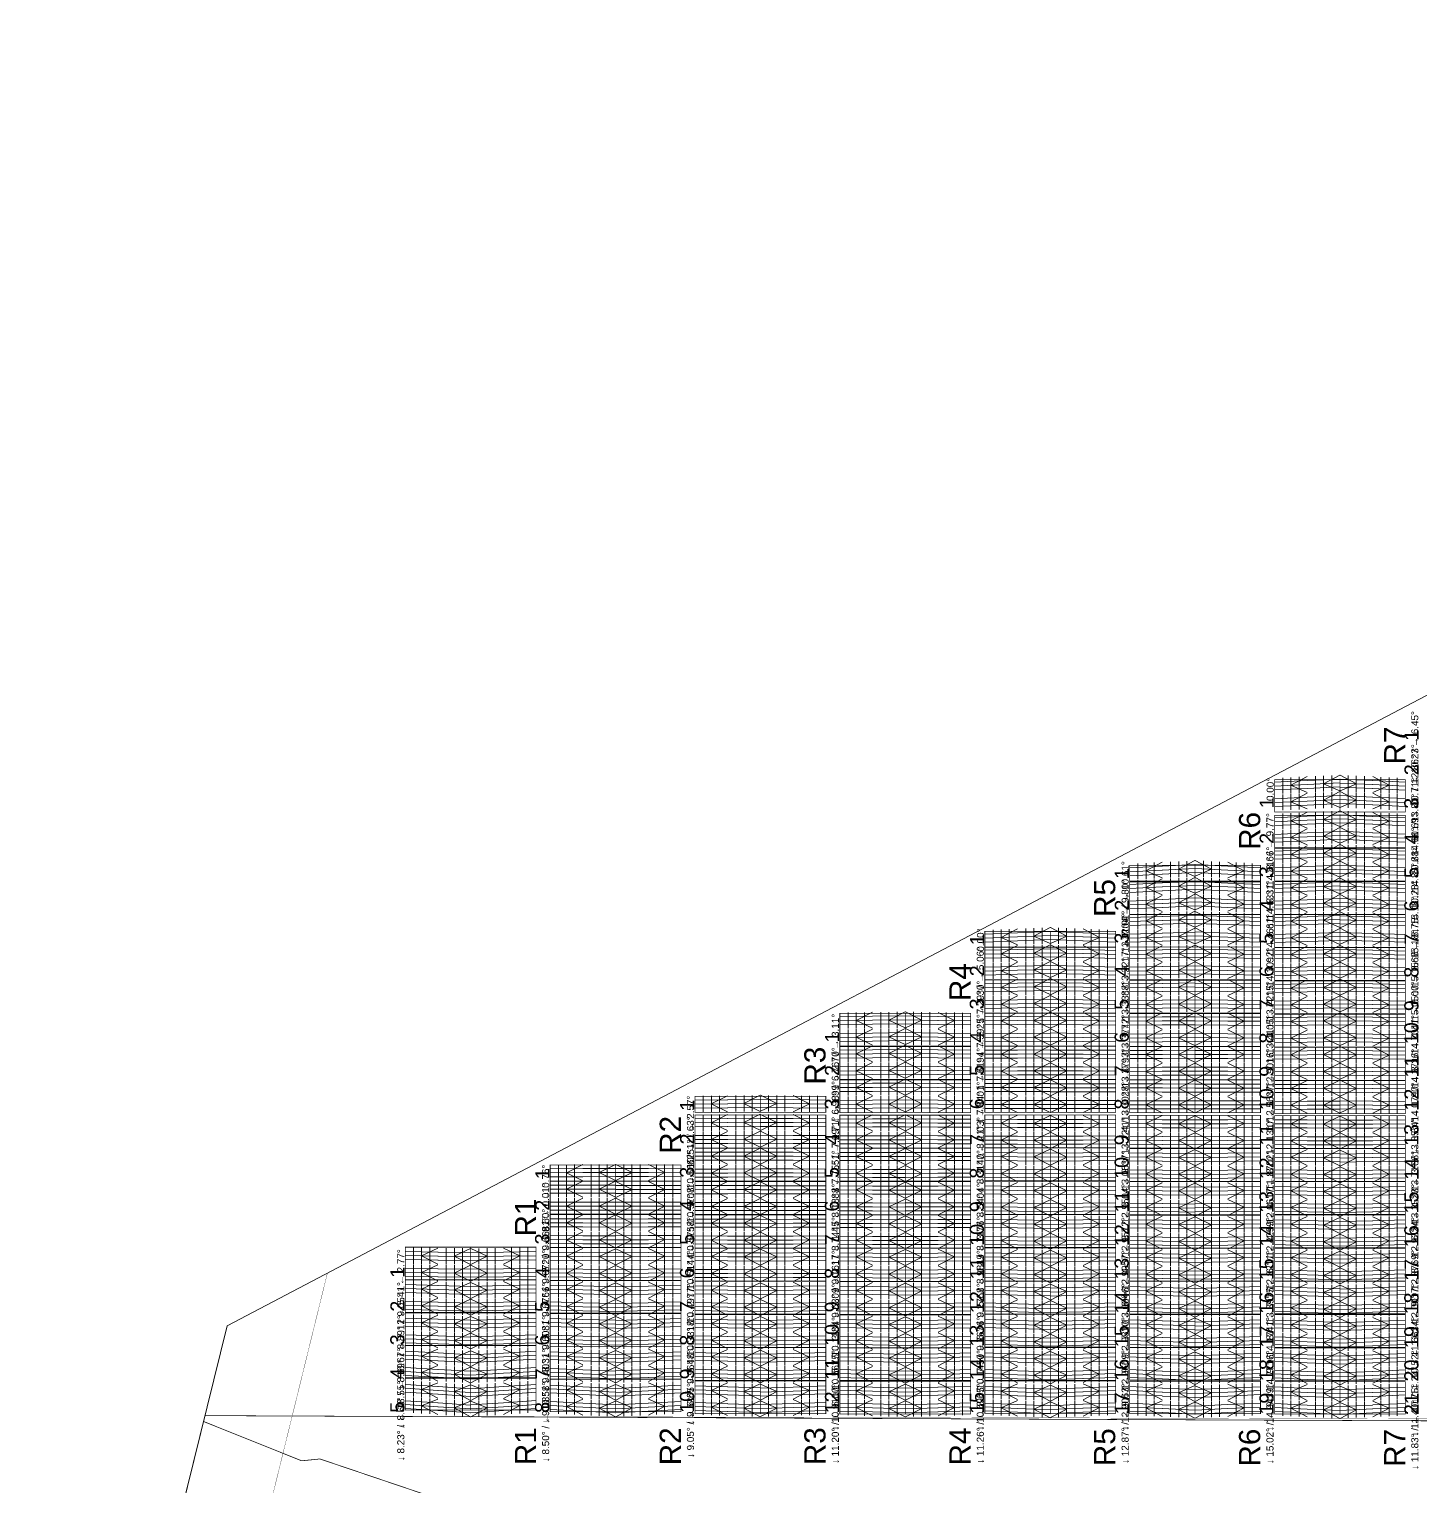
# Model space of a CAD drawing. Header units: metres. Extents: x -147 to 329, y -96 to 162.
# Drawn here: x -147.4 to -49.3, y -7.2 to 95.7 of the extents above; entities that cross this region are included whole.
import ezdxf

# ---------------------------------------------------------------- set-up
doc = ezdxf.new("R2010")
doc.units = ezdxf.units.M
for name, color, linetype, lineweight in [('Development Boundary', 255, 'Continuous', 9), ('Layout Boundary', 5, 'Continuous', 9), ('Plot Boundary', 2, 'Continuous', 9), ('Solar Exclusion Boundary', 1, 'Continuous', 9), ('Solar Modules Arrow', 4, 'Continuous', 9), ('Solar Modules Color Grading', 7, 'Continuous', 9), ('Solar Modules East', 5, 'Continuous', 9), ('Solar Modules West', 5, 'Continuous', 9), ('Solar Numbering Racks', 7, 'Continuous', 9), ('Solar Numbering Rows', 7, 'Continuous', 9), ('Solar Numbering Slope', 7, 'Continuous', 9), ('Solar Racks', 9, 'Continuous', 9), ('Solar Racks EW 645W - 15deg - 2col', 136, 'Continuous', 9), ('Solar Racks EW 645W- 15deg - 1col', 136, 'Continuous', 9)]:
    doc.layers.add(name, color=color, linetype=linetype, lineweight=lineweight)
doc.styles.add('Virtuosolar_Numbering', font='arial.ttf', dxfattribs={"height": 0.002})

# ---------------------------------------------------------------- blocks, each defined once
blk = doc.blocks.new('Jinkosolar JKM-645N-66HL4M-BDV P.+ground+m')
at = {"layer": 'Solar Modules Arrow', "elevation": 0.031}
blk.add_lwpolyline([(1.134, 1.191), (0.567, 0), (0, 1.191)], dxfattribs=at)
at = {"layer": 'Solar Modules Color Grading', "color": 0}
for p, q in [((0.2835, -1.191, 0.015), (0.2835, 1.191, 0.015)), ((0.567, -1.191, 0.015), (0.567, 1.191, 0.015)), ((0.8505, -1.191, 0.015), (0.8505, 1.191, 0.015)), ((0, 0.5955, 0.015), (1.134, 0.5955, 0.015)), ((0, 0, 0.015), (1.134, 0, 0.015)), ((0, -0.5955, 0.015), (1.134, -0.5955, 0.015))]:
    blk.add_line(p, q, dxfattribs=at)
blk = doc.blocks.new('EW 645W - 15deg - 2col')
at = {"layer": 'Solar Racks EW 645W - 15deg - 2col', "const_width": 0.05}
for points in [[(2.32, 4.62), (0, 4.62), (0, 0), (2.32, 0)], [(0, -4.62), (2.32, -4.62), (2.32, 0), (0, 0)]]:
    blk.add_lwpolyline(points, close=True, dxfattribs=at)
at = {"layer": 'Solar Modules East', "color": 0, "extrusion": (0, -0.258819, 0.965926)}
for p in [(0, -0.72, 1.77), (1.18, -0.72, 1.77), (0, -3.11, 1.77), (1.18, -3.11, 1.77)]:
    blk.add_blockref('Jinkosolar JKM-645N-66HL4M-BDV P.+ground+m', p, dxfattribs=at)
at = {"layer": 'Solar Modules West', "color": 0, "extrusion": (3.16962e-17, 0.258819, 0.965926)}
for p in [(-1.13, -3.11, 1.77), (-2.32, -3.11, 1.77), (-1.13, -0.72, 1.77), (-2.32, -0.72, 1.77)]:
    blk.add_blockref('Jinkosolar JKM-645N-66HL4M-BDV P.+ground+m', p, dxfattribs=at)
blk = doc.blocks.new('EW 645W- 15deg - 1col')
at = {"layer": 'Solar Racks EW 645W- 15deg - 1col', "const_width": 0.05}
for points in [[(1.13, 4.62), (0, 4.62), (0, 0), (1.13, 0)], [(0, -4.62), (1.13, -4.62), (1.13, 0), (0, 0)]]:
    blk.add_lwpolyline(points, close=True, dxfattribs=at)
at = {"layer": 'Solar Modules East', "color": 0, "extrusion": (0, -0.258819, 0.965926)}
for p in [(0, -0.72, 1.77), (0, -3.11, 1.77)]:
    blk.add_blockref('Jinkosolar JKM-645N-66HL4M-BDV P.+ground+m', p, dxfattribs=at)
at = {"layer": 'Solar Modules West', "color": 0, "extrusion": (3.16962e-17, 0.258819, 0.965926)}
for p in [(-1.13, -3.11, 1.77), (-1.13, -0.72, 1.77)]:
    blk.add_blockref('Jinkosolar JKM-645N-66HL4M-BDV P.+ground+m', p, dxfattribs=at)

msp = doc.modelspace()

# ---------------------------------------------------------------- linework, layer by layer
at = {"layer": 'Development Boundary', "const_width": 0.02}
msp.add_lwpolyline([(-124.99, -53.76), (-140.33, -45.28), (-133.72, -22.06), (-126.36, 7.81), (-44.67, 50.74), (38.72, 95.65), (78.36, 91.3), (77.54, 76.39), (76.06, 43.33), (130.62, 38.19), (122.54, 21.7), (102.72, 17.45), (88.18, 14.32), (42.7, -33.76), (28.78, -71.04), (-28.96, -89.41), (-64.44, -82.01)], close=True, dxfattribs=at)
at = {"layer": 'Layout Boundary', "const_width": 0.02}
msp.add_lwpolyline([(41.95, -2.71), (-128.85, -2.3), (-126.36, 7.81), (-44.67, 50.74), (38.72, 95.65), (41.95, 95.29)], close=True, dxfattribs=at)
at = {"layer": 'Plot Boundary', "lineweight": 0}
msp.add_lwpolyline([(-127.71, -59.11), (-147.41, -48.23), (-139.52, -20.52), (-133.45, 4.08), (-44.67, 50.74), (38.72, 95.65), (84.34, 90.64), (83.53, 76.09), (82.31, 48.77), (146.23, 42.75), (147.44, 39.78), (136.27, 36.1), (126.65, 16.45), (103.98, 11.58), (91.27, 8.85), (47.9, -37), (33.39, -75.87), (-28.64, -95.61), (-66.35, -87.74), (-127.71, -59.11), (-127.71, -59.11)], close=True, dxfattribs=at)
at = {"layer": 'Solar Exclusion Boundary'}
msp.add_lwpolyline([(-147.41, -48.23, 0, 0, 0), (-139.52, -20.52, 0, 0, 0), (-135.02, -2.27, 0.05, 0.05, 0), (-31.69, -2.71, 0.05, 0.05, 0), (24.24, -2.71, 0.05, 0.05, 0), (24.24, -5.71, 0.05, 0.05, 0), (9.28, -18.64, 0.05, 0.05, 0), (4.32, -23.51, 0.05, 0.05, 0), (-3.59, -29.75, 0.05, 0.05, 0), (-13.16, -34.61, 0.05, 0.05, 0), (-27.78, -40.07, 0.05, 0.05, 0), (-28.69, -40.22, 0.05, 0.05, 0), (-28.69, -95.6, 0.05, 0.05, 0), (-29.88, -95.35, 0.05, 0.05, 0), (-66.35, -87.74, 0.05, 0.05, 0), (-127.71, -59.11, 0.05, 0.05, 0)], format="xyseb", close=True, dxfattribs=at)
at = {"layer": 'Solar Exclusion Boundary', "const_width": 0.05}
msp.add_lwpolyline([(-115.94, -9.03), (-126.89, -5.33), (-128.18, -5.46), (-135.12, -2.68), (-137.54, -12.48)], dxfattribs=at)

# ---------------------------------------------------------------- block references
at = {"layer": 'Solar Racks', "extrusion": (-3.89335e-17, 0.175341, 0.984508), "rotation": 270}
msp.add_blockref('EW 645W - 15deg - 2col', (54.85, 19.45, 339.41), dxfattribs=at)
at = {"layer": 'Solar Racks', "extrusion": (-3.77515e-17, 0.170018, 0.985441), "rotation": 270}
msp.add_blockref('EW 645W - 15deg - 2col', (54.85, 20.17, 339.51), dxfattribs=at)
at = {"layer": 'Solar Racks', "extrusion": (-3.32765e-17, 0.149864, 0.988707), "rotation": 270}
msp.add_blockref('EW 645W - 15deg - 2col', (54.85, 15.61, 339.85), dxfattribs=at)
at = {"layer": 'Solar Racks', "extrusion": (-4.08669e-17, 0.184048, 0.982917), "rotation": 270}
msp.add_blockref('EW 645W- 15deg - 1col', (65.08, 27.85, 341.5), dxfattribs=at)
at = {"layer": 'Solar Racks', "extrusion": (-3.85524e-17, 0.173625, 0.984812), "rotation": 270}
msp.add_blockref('EW 645W - 15deg - 2col', (65.08, 26.61, 341.78), dxfattribs=at)
at = {"layer": 'Solar Racks', "extrusion": (-3.25236e-17, 0.146473, 0.989215), "rotation": 270}
msp.add_blockref('EW 645W - 15deg - 2col', (54.85, 16.83, 339.9), dxfattribs=at)
at = {"layer": 'Solar Racks', "extrusion": (-2.72303e-17, 0.122634, 0.992452), "rotation": 270}
msp.add_blockref('EW 645W - 15deg - 2col', (65.08, 11.29, 342.69), dxfattribs=at)
at = {"layer": 'Solar Racks', "extrusion": (-2.55417e-17, 0.11503, 0.993362), "rotation": 270}
msp.add_blockref('EW 645W - 15deg - 2col', (54.85, 8.39, 340.27), dxfattribs=at)
at = {"layer": 'Solar Racks', "extrusion": (-3.13659e-17, 0.14126, 0.989973), "rotation": 270}
msp.add_blockref('EW 645W- 15deg - 1col', (75.31, 18, 344.28), dxfattribs=at)
at = {"layer": 'Solar Racks', "extrusion": (-1.96082e-17, 0.088308, 0.996093), "rotation": 270}
msp.add_blockref('EW 645W - 15deg - 2col', (75.31, 1.94, 344.75), dxfattribs=at)
at = {"layer": 'Solar Racks', "extrusion": (-1.61206e-17, 0.072601, 0.997361), "rotation": 270}
msp.add_blockref('EW 645W - 15deg - 2col', (65.08, -3.63, 342.83), dxfattribs=at)
at = {"layer": 'Solar Racks', "extrusion": (-1.9033e-17, 0.085717, 0.99632), "rotation": 270}
msp.add_blockref('EW 645W - 15deg - 2col', (54.85, 0.71, 340.37), dxfattribs=at)
at = {"layer": 'Solar Racks', "extrusion": (-1.27923e-17, 0.057611, 0.998339), "rotation": 270}
msp.add_blockref('EW 645W - 15deg - 2col', (75.31, -6.33, 344.65), dxfattribs=at)
at = {"layer": 'Solar Racks', "extrusion": (-1.11662e-17, 0.050288, 0.998735), "rotation": 270}
msp.add_blockref('EW 645W - 15deg - 2col', (65.08, -8.94, 342.66), dxfattribs=at)
at = {"layer": 'Solar Racks', "extrusion": (-1.6086e-17, 0.072445, 0.997372), "rotation": 270}
msp.add_blockref('EW 645W - 15deg - 2col', (54.85, -1.46, 340.35), dxfattribs=at)
at = {"layer": 'Solar Racks', "extrusion": (-1.20486e-17, 0.054262, 0.998527), "rotation": 270}
msp.add_blockref('EW 645W - 15deg - 2col', (85.55, -5.09, 345.61), dxfattribs=at)
at = {"layer": 'Solar Racks', "extrusion": (-8.74717e-18, 0.039394, 0.999224), "rotation": 270}
msp.add_blockref('EW 645W - 15deg - 2col', (75.31, -10.27, 344.48), dxfattribs=at)
at = {"layer": 'Solar Racks', "extrusion": (-6.65373e-18, 0.029966, 0.999551), "rotation": 270}
msp.add_blockref('EW 645W - 15deg - 2col', (65.08, -13.56, 342.41), dxfattribs=at)
at = {"layer": 'Solar Racks', "extrusion": (-1.17907e-17, 0.053101, 0.998589), "rotation": 270}
msp.add_blockref('EW 645W - 15deg - 2col', (54.85, -5.71, 340.25), dxfattribs=at)
at = {"layer": 'Solar Racks', "extrusion": (-1.04766e-17, 0.047183, 0.998886), "rotation": 270}
msp.add_blockref('EW 645W - 15deg - 2col', (85.55, -5.18, 345.57), dxfattribs=at)
at = {"layer": 'Solar Racks', "extrusion": (-3.67931e-18, 0.01657, 0.999863), "rotation": 270}
msp.add_blockref('EW 645W - 15deg - 2col', (75.31, -15.79, 344.15), dxfattribs=at)
at = {"layer": 'Solar Racks', "extrusion": (-3.62026e-18, 0.016304, 0.999867), "rotation": 270}
msp.add_blockref('EW 645W - 15deg - 2col', (65.08, -15.89, 342.19), dxfattribs=at)
at = {"layer": 'Solar Racks', "extrusion": (-8.39654e-18, 0.037815, 0.999285), "rotation": 270}
msp.add_blockref('EW 645W - 15deg - 2col', (54.85, -8.56, 340.13), dxfattribs=at)
at = {"layer": 'Solar Racks', "extrusion": (-7.69153e-18, 0.03464, 0.9994), "rotation": 270}
msp.add_blockref('EW 645W - 15deg - 2col', (85.55, -7.16, 345.47), dxfattribs=at)
at = {"layer": 'Solar Racks', "extrusion": (-3.48179e-20, 0.000156806, 1), "rotation": 90.00000000000001}
msp.add_blockref('EW 645W - 15deg - 2col', (-75.31, 19.09, 343.85), dxfattribs=at)
at = {"layer": 'Solar Racks', "extrusion": (1.09536e-18, -0.004933, 0.999988), "rotation": 90.00000000000001}
msp.add_blockref('EW 645W - 15deg - 2col', (-65.08, 20.81, 341.78), dxfattribs=at)
at = {"layer": 'Solar Racks', "extrusion": (-5.32557e-18, 0.023984, 0.999712), "rotation": 270}
msp.add_blockref('EW 645W - 15deg - 2col', (54.85, -10.91, 339.98), dxfattribs=at)
at = {"layer": 'Solar Racks', "extrusion": (-9.94857e-18, 0.044804, 0.998996), "rotation": 270}
msp.add_blockref('EW 645W- 15deg - 1col', (95.78, -3.59, 347.21), dxfattribs=at)
at = {"layer": 'Solar Racks', "extrusion": (-6.35513e-18, 0.028621, 0.99959), "rotation": 270}
msp.add_blockref('EW 645W - 15deg - 2col', (95.78, -6.71, 347.11), dxfattribs=at)
at = {"layer": 'Solar Racks', "extrusion": (-2.76142e-18, 0.012436, 0.999923), "rotation": 90.00000000000001}
msp.add_blockref('EW 645W - 15deg - 2col', (-85.55, 12.34, 345.23), dxfattribs=at)
at = {"layer": 'Solar Racks', "extrusion": (4.15246e-18, -0.018701, 0.999825), "rotation": 90}
msp.add_blockref('EW 645W - 15deg - 2col', (-75.31, 23.07, 343.43), dxfattribs=at)
at = {"layer": 'Solar Racks', "extrusion": (5.65572e-18, -0.025471, 0.999676), "rotation": 90}
msp.add_blockref('EW 645W - 15deg - 2col', (-65.08, 25.33, 341.28), dxfattribs=at)
at = {"layer": 'Solar Racks', "extrusion": (4.5959e-18, -0.020698, 0.999786), "rotation": 90}
msp.add_blockref('EW 645W - 15deg - 2col', (-54.85, 23.63, 339.16), dxfattribs=at)
at = {"layer": 'Solar Racks', "extrusion": (-2.41884e-18, 0.010894, 0.999941), "rotation": 90.00000000000001}
msp.add_blockref('EW 645W - 15deg - 2col', (-95.78, 10.51, 346.93), dxfattribs=at)
at = {"layer": 'Solar Racks', "extrusion": (1.96997e-18, -0.008872, 0.999961), "rotation": 90.00000000000001}
msp.add_blockref('EW 645W - 15deg - 2col', (-85.55, 17.35, 344.89), dxfattribs=at)
at = {"layer": 'Solar Racks', "extrusion": (9.34807e-18, -0.0421, 0.999113), "rotation": 90}
msp.add_blockref('EW 645W - 15deg - 2col', (-75.31, 28.77, 342.8), dxfattribs=at)
at = {"layer": 'Solar Racks', "extrusion": (9.19658e-18, -0.041418, 0.999142), "rotation": 90}
msp.add_blockref('EW 645W - 15deg - 2col', (-65.08, 28.42, 340.83), dxfattribs=at)
at = {"layer": 'Solar Racks', "extrusion": (1.17175e-17, -0.052771, 0.998607), "rotation": 90}
msp.add_blockref('EW 645W - 15deg - 2col', (-54.85, 32.17, 338.22), dxfattribs=at)
at = {"layer": 'Solar Racks', "extrusion": (-2.94271e-18, 0.013253, 0.999912), "rotation": 90.00000000000001}
msp.add_blockref('EW 645W- 15deg - 1col', (-106.01, 9.69, 348.79), dxfattribs=at)
at = {"layer": 'Solar Racks', "extrusion": (-3.38884e-20, 0.00015262, 1), "rotation": 90.00000000000001}
msp.add_blockref('EW 645W - 15deg - 2col', (-106.01, 11.91, 348.63), dxfattribs=at)
at = {"layer": 'Solar Racks', "extrusion": (-3.23515e-19, 0.001457, 0.999999), "rotation": 90.00000000000001}
msp.add_blockref('EW 645W - 15deg - 2col', (-95.78, 11.43, 346.82), dxfattribs=at)
at = {"layer": 'Solar Racks', "extrusion": (3.51588e-18, -0.015834, 0.999875), "rotation": 90}
msp.add_blockref('EW 645W - 15deg - 2col', (-85.55, 17.39, 344.76), dxfattribs=at)
at = {"layer": 'Solar Racks', "extrusion": (1.19391e-17, -0.053769, 0.998553), "rotation": 90}
msp.add_blockref('EW 645W - 15deg - 2col', (-75.31, 30.41, 342.44), dxfattribs=at)
at = {"layer": 'Solar Racks', "extrusion": (1.20044e-17, -0.054063, 0.998538), "rotation": 90}
msp.add_blockref('EW 645W - 15deg - 2col', (-65.08, 30.38, 340.45), dxfattribs=at)
at = {"layer": 'Solar Racks', "extrusion": (1.666e-17, -0.07503, 0.997181), "rotation": 90}
msp.add_blockref('EW 645W - 15deg - 2col', (-54.85, 37.36, 337.42), dxfattribs=at)
at = {"layer": 'Solar Racks', "extrusion": (3.21165e-18, -0.014464, 0.999895), "rotation": 90.00000000000001}
msp.add_blockref('EW 645W - 15deg - 2col', (-106.01, 14.65, 348.42), dxfattribs=at)
at = {"layer": 'Solar Racks', "extrusion": (2.28022e-18, -0.010269, 0.999947), "rotation": 90.00000000000001}
msp.add_blockref('EW 645W - 15deg - 2col', (-95.78, 13.14, 346.66), dxfattribs=at)
at = {"layer": 'Solar Racks', "extrusion": (5.66368e-18, -0.025507, 0.999675), "rotation": 90}
msp.add_blockref('EW 645W - 15deg - 2col', (-85.55, 18.37, 344.58), dxfattribs=at)
at = {"layer": 'Solar Racks', "extrusion": (1.48367e-17, -0.066818, 0.997765), "rotation": 90}
msp.add_blockref('EW 645W - 15deg - 2col', (-75.31, 32.53, 342.01), dxfattribs=at)
at = {"layer": 'Solar Racks', "extrusion": (1.46105e-17, -0.0658, 0.997833), "rotation": 90}
msp.add_blockref('EW 645W - 15deg - 2col', (-65.08, 32.02, 340.07), dxfattribs=at)
at = {"layer": 'Solar Racks', "extrusion": (1.95903e-17, -0.088227, 0.9961), "rotation": 90}
msp.add_blockref('EW 645W - 15deg - 2col', (-54.85, 39.46, 336.9), dxfattribs=at)
at = {"layer": 'Solar Racks', "extrusion": (1.07187e-17, -0.048273, 0.998834), "rotation": 90}
msp.add_blockref('EW 645W - 15deg - 2col', (-116.24, 24.21, 349.46), dxfattribs=at)
at = {"layer": 'Solar Racks', "extrusion": (8.52555e-18, -0.038396, 0.999263), "rotation": 90}
msp.add_blockref('EW 645W - 15deg - 2col', (-106.01, 20.65, 347.97), dxfattribs=at)
at = {"layer": 'Solar Racks', "extrusion": (5.64405e-18, -0.025419, 0.999677), "rotation": 90}
msp.add_blockref('EW 645W - 15deg - 2col', (-95.78, 16.04, 346.42), dxfattribs=at)
at = {"layer": 'Solar Racks', "extrusion": (8.32643e-18, -0.037499, 0.999297), "rotation": 90}
msp.add_blockref('EW 645W - 15deg - 2col', (-85.55, 20.15, 344.33), dxfattribs=at)
at = {"layer": 'Solar Racks', "extrusion": (1.7295e-17, -0.07789, 0.996962), "rotation": 90}
msp.add_blockref('EW 645W - 15deg - 2col', (-75.31, 33.96, 341.63), dxfattribs=at)
at = {"layer": 'Solar Racks', "extrusion": (1.76889e-17, -0.079664, 0.996822), "rotation": 90}
msp.add_blockref('EW 645W - 15deg - 2col', (-65.08, 34.39, 339.59), dxfattribs=at)
at = {"layer": 'Solar Racks', "extrusion": (2.36209e-17, -0.106379, 0.994326), "rotation": 90}
msp.add_blockref('EW 645W - 15deg - 2col', (-54.85, 43.24, 336.12), dxfattribs=at)
at = {"layer": 'Solar Racks', "extrusion": (2.26476e-17, -0.101996, 0.994785), "rotation": 90}
msp.add_blockref('EW 645W - 15deg - 2col', (-116.24, 40.69, 347.65), dxfattribs=at)
at = {"layer": 'Solar Racks', "extrusion": (1.93419e-17, -0.087108, 0.996199), "rotation": 90}
msp.add_blockref('EW 645W - 15deg - 2col', (-106.01, 35.29, 346.55), dxfattribs=at)
at = {"layer": 'Solar Racks', "extrusion": (1.1159e-17, -0.050256, 0.998736), "rotation": 90}
msp.add_blockref('EW 645W - 15deg - 2col', (-95.78, 22.31, 345.92), dxfattribs=at)
at = {"layer": 'Solar Racks', "extrusion": (1.25232e-17, -0.056399, 0.998408), "rotation": 90}
msp.add_blockref('EW 645W - 15deg - 2col', (-85.55, 24.31, 343.89), dxfattribs=at)
at = {"layer": 'Solar Racks', "extrusion": (2.27566e-17, -0.102487, 0.994734), "rotation": 90}
msp.add_blockref('EW 645W - 15deg - 2col', (-75.31, 40.04, 340.69), dxfattribs=at)
at = {"layer": 'Solar Racks', "extrusion": (2.62516e-17, -0.118227, 0.992987), "rotation": 90}
msp.add_blockref('EW 645W - 15deg - 2col', (-65.08, 45.19, 338), dxfattribs=at)
at = {"layer": 'Solar Racks', "extrusion": (3.12902e-17, -0.140918, 0.990021), "rotation": 90}
msp.add_blockref('EW 645W - 15deg - 2col', (-54.85, 52.57, 334.42), dxfattribs=at)
at = {"layer": 'Solar Racks', "extrusion": (2.75318e-17, -0.123992, 0.992283), "rotation": 90}
msp.add_blockref('EW 645W - 15deg - 2col', (-116.24, 46.01, 346.66), dxfattribs=at)
at = {"layer": 'Solar Racks', "extrusion": (2.25321e-17, -0.101476, 0.994838), "rotation": 90}
msp.add_blockref('EW 645W - 15deg - 2col', (-106.01, 37.93, 346), dxfattribs=at)
at = {"layer": 'Solar Racks', "extrusion": (1.62343e-17, -0.073113, 0.997324), "rotation": 90}
msp.add_blockref('EW 645W - 15deg - 2col', (-95.78, 27.88, 345.31), dxfattribs=at)
at = {"layer": 'Solar Racks', "extrusion": (1.48686e-17, -0.066962, 0.997756), "rotation": 90}
msp.add_blockref('EW 645W - 15deg - 2col', (-85.55, 25.59, 343.62), dxfattribs=at)
at = {"layer": 'Solar Racks', "extrusion": (2.65468e-17, -0.119556, 0.992827), "rotation": 90}
msp.add_blockref('EW 645W - 15deg - 2col', (-75.31, 43.53, 339.95), dxfattribs=at)
at = {"layer": 'Solar Racks', "extrusion": (2.74625e-17, -0.12368, 0.992322), "rotation": 90}
msp.add_blockref('EW 645W - 15deg - 2col', (-65.08, 44.67, 337.75), dxfattribs=at)
at = {"layer": 'Solar Racks', "extrusion": (3.25319e-17, -0.14651, 0.989209), "rotation": 90}
msp.add_blockref('EW 645W - 15deg - 2col', (-54.85, 52.07, 334.11), dxfattribs=at)
at = {"layer": 'Solar Racks', "extrusion": (4.53803e-17, -0.204374, 0.978893), "rotation": 90}
msp.add_blockref('EW 645W - 15deg - 2col', (-116.24, 71.78, 341.77), dxfattribs=at)
at = {"layer": 'Solar Racks', "extrusion": (3.41503e-17, -0.153799, 0.988102), "rotation": 90}
msp.add_blockref('EW 645W - 15deg - 2col', (-106.01, 53.8, 343.52), dxfattribs=at)
at = {"layer": 'Solar Racks', "extrusion": (2.21057e-17, -0.099555, 0.995032), "rotation": 90}
msp.add_blockref('EW 645W - 15deg - 2col', (-95.78, 34.69, 344.45), dxfattribs=at)
at = {"layer": 'Solar Racks', "extrusion": (2.33252e-17, -0.105048, 0.994467), "rotation": 90}
msp.add_blockref('EW 645W - 15deg - 2col', (-85.55, 36.38, 342.39), dxfattribs=at)
at = {"layer": 'Solar Racks', "extrusion": (2.9343e-17, -0.132149, 0.99123), "rotation": 90}
msp.add_blockref('EW 645W - 15deg - 2col', (-75.31, 45.47, 339.37), dxfattribs=at)
at = {"layer": 'Solar Racks', "extrusion": (3.67351e-17, -0.16544, 0.98622), "rotation": 90}
msp.add_blockref('EW 645W - 15deg - 2col', (-65.08, 56.54, 335.56), dxfattribs=at)
at = {"layer": 'Solar Racks', "extrusion": (3.58606e-17, -0.161502, 0.986872), "rotation": 90}
msp.add_blockref('EW 645W - 15deg - 2col', (-54.85, 54.76, 333.29), dxfattribs=at)
at = {"layer": 'Solar Racks', "extrusion": (5.52405e-17, -0.248781, 0.96856), "rotation": 90}
msp.add_blockref('EW 645W - 15deg - 2col', (-116.24, 84.91, 338.14), dxfattribs=at)
at = {"layer": 'Solar Racks', "extrusion": (4.27645e-17, -0.192594, 0.981278), "rotation": 90}
msp.add_blockref('EW 645W - 15deg - 2col', (-106.01, 64.93, 341.14), dxfattribs=at)
at = {"layer": 'Solar Racks', "extrusion": (2.59373e-17, -0.116811, 0.993154), "rotation": 90}
msp.add_blockref('EW 645W - 15deg - 2col', (-95.78, 38.3, 343.8), dxfattribs=at)
at = {"layer": 'Solar Racks', "extrusion": (2.36616e-17, -0.106562, 0.994306), "rotation": 90}
msp.add_blockref('EW 645W - 15deg - 2col', (-85.55, 34.52, 342.33), dxfattribs=at)
at = {"layer": 'Solar Racks', "extrusion": (3.49597e-17, -0.157444, 0.987528), "rotation": 90}
msp.add_blockref('EW 645W - 15deg - 2col', (-75.31, 51.76, 338.1), dxfattribs=at)
at = {"layer": 'Solar Racks', "extrusion": (3.79629e-17, -0.17097, 0.985276), "rotation": 90}
msp.add_blockref('EW 645W - 15deg - 2col', (-65.08, 56.02, 335.24), dxfattribs=at)
at = {"layer": 'Solar Racks', "extrusion": (3.68347e-17, -0.165889, 0.986145), "rotation": 90}
msp.add_blockref('EW 645W - 15deg - 2col', (-54.85, 53.84, 333.04), dxfattribs=at)

# ---------------------------------------------------------------- texts
at = {"layer": 'Solar Numbering Racks', "char_height": 1, "attachment_point": 7, "rotation": 90, "style": 'Virtuosolar_Numbering'}
for s, insert in [('1', (-49.29, 45.39)), ('2', (-49.29, 42.96)), ('1', (-59.52, 40.62)), ('3', (-49.29, 40.59)), ('2', (-59.52, 38.11)), ('4', (-49.29, 38.07)), ('1', (-69.75, 35.63)), ('3', (-59.52, 35.76)), ('5', (-49.29, 35.7)), ('2', (-69.75, 33.39)), ('4', (-59.52, 33.39)), ('6', (-49.29, 33.34)), ('1', (-79.98, 30.96)), ('3', (-69.75, 31.07)), ('5', (-59.52, 31.05)), ('7', (-49.29, 31)), ('2', (-79.98, 28.76)), ('4', (-69.75, 28.75)), ('6', (-59.52, 28.71)), ('8', (-49.29, 28.66)), ('3', (-79.98, 26.42)), ('5', (-69.75, 26.4)), ('7', (-59.52, 26.36)), ('9', (-49.29, 26.3)), ('1', (-90.22, 24.08)), ('4', (-79.98, 24.07)), ('6', (-69.75, 24.06)), ('8', (-59.52, 24.01)), ('10', (-49.29, 23.96)), ('11', (-49.29, 21.61)), ('2', (-90.22, 21.72)), ('5', (-79.98, 21.73)), ('7', (-69.75, 21.7)), ('9', (-59.52, 21.66)), ('10', (-59.52, 19.3)), ('12', (-49.29, 19.27)), ('1', (-100.45, 19.26)), ('3', (-90.22, 19.36)), ('6', (-79.98, 19.37)), ('8', (-69.75, 19.35)), ('2', (-100.45, 16.88)), ('4', (-90.22, 16.87)), ('7', (-79.98, 16.85)), ('9', (-69.75, 16.82)), ('11', (-59.52, 16.8)), ('13', (-49.29, 16.78)), ('10', (-69.75, 14.45)), ('12', (-59.52, 14.42)), ('14', (-49.29, 14.39)), ('1', (-110.68, 14.43)), ('3', (-100.45, 14.53)), ('5', (-90.22, 14.51)), ('8', (-79.98, 14.47)), ('11', (-69.75, 12.07)), ('13', (-59.52, 12.04)), ('15', (-49.29, 12.01)), ('2', (-110.68, 12.2)), ('4', (-100.45, 12.17)), ('6', (-90.22, 12.14)), ('9', (-79.98, 12.1)), ('3', (-110.68, 9.82)), ('5', (-100.45, 9.8)), ('7', (-90.22, 9.77)), ('10', (-79.98, 9.72)), ('12', (-69.75, 9.7)), ('14', (-59.52, 9.67)), ('16', (-49.29, 9.63)), ('11', (-79.98, 7.35)), ('13', (-69.75, 7.33)), ('15', (-59.52, 7.29)), ('17', (-49.29, 7.25)), ('1', (-120.91, 7.46)), ('4', (-110.68, 7.44)), ('6', (-100.45, 7.42)), ('8', (-90.22, 7.39)), ('12', (-79.98, 4.97)), ('14', (-69.75, 4.94)), ('16', (-59.52, 4.91)), ('18', (-49.29, 4.88)), ('2', (-120.91, 5.07)), ('5', (-110.68, 5.05)), ('7', (-100.45, 5.04)), ('9', (-90.22, 5.02)), ('10', (-90.22, 2.65)), ('3', (-120.91, 2.7)), ('6', (-110.68, 2.68)), ('8', (-100.45, 2.67)), ('13', (-79.98, 2.6)), ('15', (-69.75, 2.57)), ('17', (-59.52, 2.54)), ('19', (-49.29, 2.5)), ('4', (-120.91, 0.31)), ('11', (-90.22, 0.26)), ('14', (-79.98, 0.23)), ('16', (-69.75, 0.19)), ('18', (-59.52, 0.17)), ('20', (-49.29, 0.14)), ('7', (-110.68, 0.3)), ('9', (-100.45, 0.29)), ('10', (-100.45, -2.08)), ('12', (-90.22, -2.11)), ('15', (-79.98, -2.15)), ('17', (-69.75, -2.18)), ('19', (-59.52, -2.2)), ('21', (-49.29, -2.23)), ('5', (-120.91, -2.07)), ('8', (-110.68, -2.08))]:
    msp.add_mtext(s, dxfattribs=dict(at, insert=insert))
at = {"layer": 'Solar Numbering Rows', "char_height": 1.5, "rotation": 90, "style": 'Virtuosolar_Numbering'}
for s, insert, attachment_point in [('R7', (-50.23, 43.72), 7), ('R6', (-60.46, 37.69), 7), ('R5', (-70.7, 32.95), 7), ('R4', (-80.93, 27.01), 7), ('R3', (-91.16, 21.11), 7), ('R2', (-101.39, 16.22), 7), ('R1', (-111.62, 10.38), 7), ('R1', (-111.62, -3.09), 9), ('R2', (-101.39, -3.1), 9), ('R3', (-91.16, -3.09), 9), ('R4', (-80.93, -3.11), 9), ('R5', (-70.7, -3.16), 9), ('R6', (-60.46, -3.19), 9), ('R7', (-50.23, -3.21), 9)]:
    msp.add_mtext(s, dxfattribs=dict(at, insert=insert, attachment_point=attachment_point))
at = {"layer": 'Solar Numbering Slope', "char_height": 0.5, "attachment_point": 7, "rotation": 90, "style": 'Virtuosolar_Numbering'}
for s, insert in [('↓ 12.86° / → 6.45°', (-49.29, 41.81)), ('↓ 13.80° / → 10.23°', (-49.29, 39.08)), ('0.00°', (-59.52, 41.14)), ('↓ 14.61° / → 10.71°', (-49.29, 36.71)), ('↓ 14.81° / → 9.77°', (-59.52, 34.6)), ('↓ 14.85° / → 10.69°', (-49.29, 34.19)), ('↓ 14.63° / → 8.66°', (-59.52, 32.23)), ('↓ 15.18° / → 10.88°', (-49.29, 31.83)), ('↓ 12.01° / → 10.61°', (-69.75, 30.82)), ('↓ 12.81° / → 9.80°', (-69.75, 29.89)), ('↓ 14.46° / → 8.31°', (-59.52, 29.86)), ('↓ 15.18° / → 10.28°', (-49.29, 29.46)), ('↓ 13.22° / → 7.04°', (-69.75, 27.51)), ('↓ 14.10° / → 6.61°', (-59.52, 27.48)), ('↓ 15.15° / → 8.75°', (-49.29, 27.47)), ('0.00°', (-79.98, 30.5)), ('↓ 7.29° / → 5.06°', (-79.98, 25.54)), ('↓ 13.33° / → 4.17°', (-69.75, 25.12)), ('↓ 13.72° / → 4.92°', (-59.52, 25.1)), ('↓ 15.05° / → 6.66°', (-49.29, 25.09)), ('↓ 7.39° / → 3.30°', (-79.98, 23.16)), ('↓ 13.37° / → 2.88°', (-69.75, 22.75)), ('↓ 13.41° / → 4.15°', (-59.52, 22.73)), ('↓ 14.70° / → 6.00°', (-49.29, 22.72)), ('↓ 6.76° / → 3.11°', (-90.22, 20.82)), ('↓ 7.61° / → 2.25°', (-79.98, 20.79)), ('↓ 13.37° / → 1.72°', (-69.75, 20.37)), ('↓ 12.90° / → 3.05°', (-59.52, 20.35)), ('↓ 14.37° / → 4.41°', (-49.29, 20.34)), ('↓ 6.98° / → 2.70°', (-90.22, 18.45)), ('↓ 7.84° / → 0.94°', (-79.98, 18.41)), ('↓ 13.30° / → 0.93°', (-69.75, 17.99)), ('↓ 12.56° / → 2.16°', (-59.52, 17.98)), ('↓ 14.07° / → 3.26°', (-49.29, 17.96)), ('↓ 7.29° / → 1.99°', (-90.22, 16.07)), ('↓ 8.21° / → 0.01°', (-79.98, 16.03)), ('↓ 13.22° / ← 0.28°', (-69.75, 15.62)), ('↓ 12.13° / → 1.37°', (-59.52, 15.61)), ('↓ 13.85° / → 1.90°', (-49.29, 15.58)), ('↓ 10.51° / → 2.57°', (-100.45, 14.65)), ('↓ 10.56° / → 1.63°', (-100.45, 13.19)), ('↓ 7.75° / → 0.71°', (-90.22, 13.54)), ('↓ 8.31° / ← 1.03°', (-79.98, 13.53)), ('↓ 13.06° / ← 1.41°', (-69.75, 13.13)), ('↓ 11.87° / ← 1.10°', (-59.52, 13.1)), ('↓ 13.71° / ← 0.54°', (-49.29, 13.06)), ('↓ 10.57° / → 0.62°', (-100.45, 10.81)), ('↓ 8.18° / ← 0.51°', (-90.22, 11.18)), ('↓ 8.54° / ← 2.40°', (-79.98, 11.19)), ('↓ 12.95° / ← 2.37°', (-69.75, 10.77)), ('↓ 12.06° / ← 3.02°', (-59.52, 10.76)), ('↓ 13.35° / ← 3.08°', (-49.29, 10.74)), ('↓ 9.60° / → 0.76°', (-110.68, 10.16)), ('↓ 9.66° / → 0.01°', (-110.68, 8.85)), ('↓ 10.57° / → 0.08°', (-100.45, 8.44)), ('↓ 8.74° / ← 0.88°', (-90.22, 8.82)), ('↓ 8.71° / ← 3.04°', (-79.98, 8.83)), ('↓ 12.95° / ← 3.04°', (-69.75, 8.42)), ('↓ 12.42° / ← 4.17°', (-59.52, 8.41)), ('↓ 12.93° / ← 4.23°', (-49.29, 8.39)), ('↓ 9.67° / ← 0.81°', (-110.68, 6.5)), ('↓ 10.51° / ← 0.58°', (-100.45, 6.08)), ('↓ 9.16° / ← 1.45°', (-90.22, 6.46)), ('↓ 8.98° / ← 3.76°', (-79.98, 6.48)), ('↓ 12.99° / ← 3.72°', (-69.75, 6.06)), ('↓ 12.82° / ← 4.99°', (-59.52, 6.06)), ('↓ 12.37° / ← 6.24°', (-49.29, 6.06)), ('↓ 9.05° / ← 2.77°', (-120.91, 4.19)), ('↓ 9.67° / ← 2.20°', (-110.68, 4.16)), ('↓ 10.49° / ← 1.44°', (-100.45, 3.73)), ('↓ 9.63° / ← 2.17°', (-90.22, 4.1)), ('↓ 9.27° / ← 4.49°', (-79.98, 4.12)), ('↓ 13.00° / ← 4.57°', (-69.75, 3.71)), ('↓ 13.39° / ← 6.11°', (-59.52, 3.71)), ('↓ 12.00° / ← 8.69°', (-49.29, 3.72)), ('↓ 8.89° / ← 5.41°', (-120.91, 1.87)), ('↓ 9.60° / ← 4.66°', (-110.68, 1.83)), ('↓ 10.33° / ← 2.77°', (-100.45, 1.39)), ('↓ 10.11° / ← 3.09°', (-90.22, 1.37)), ('↓ 9.76° / ← 5.68°', (-79.98, 1.77)), ('↓ 12.98° / ← 6.46°', (-69.75, 1.38)), ('↓ 14.17° / ← 7.75°', (-59.52, 1.37)), ('↓ 11.66° / ← 9.17°', (-49.29, 1.37)), ('↓ 8.69° / ← 7.12°', (-120.91, -0.47)), ('↓ 9.40° / ← 5.81°', (-110.68, -0.52)), ('↓ 9.96° / ← 4.18°', (-100.45, -0.57)), ('↓ 10.56° / ← 3.84°', (-90.22, -0.99)), ('↓ 10.14° / ← 6.76°', (-79.98, -0.97)), ('↓ 12.96° / ← 7.10°', (-69.75, -0.99)), ('↓ 14.77° / ← 8.41°', (-59.52, -0.99)), ('↓ 11.24° / ← 11.34°', (-49.29, -1.36)), ('↓ 8.50° / ← 10.67°', (-120.91, -3.16)), ('↓ 9.08° / ← 8.31°', (-110.68, -2.84)), ('↓ 9.52° / ← 5.48°', (-100.45, -2.91)), ('↓ 10.91° / ← 5.75°', (-90.22, -3.32)), ('↓ 10.69° / ← 7.50°', (-79.98, -3.32)), ('↓ 12.90° / ← 9.09°', (-69.75, -3.32)), ('↓ 14.94° / ← 9.16°', (-59.52, -3.35)), ('↓ 11.40° / ← 10.52°', (-49.29, -3.74)), ('↓ 8.23° / ← 13.55°', (-120.91, -5.49)), ('↓ 8.50° / ← 10.58°', (-110.68, -5.56)), ('↓ 9.05° / ← 6.65°', (-100.45, -5.27)), ('↓ 11.20° / ← 6.00°', (-90.22, -5.69)), ('↓ 11.26° / ← 8.65°', (-79.98, -5.67)), ('↓ 12.87° / ← 9.63°', (-69.75, -5.68)), ('↓ 15.02° / ← 9.39°', (-59.52, -5.71)), ('↓ 11.83° / ← 10.75°', (-49.29, -6.1))]:
    msp.add_mtext(s, dxfattribs=dict(at, insert=insert))

doc.saveas('drawing.dxf')
